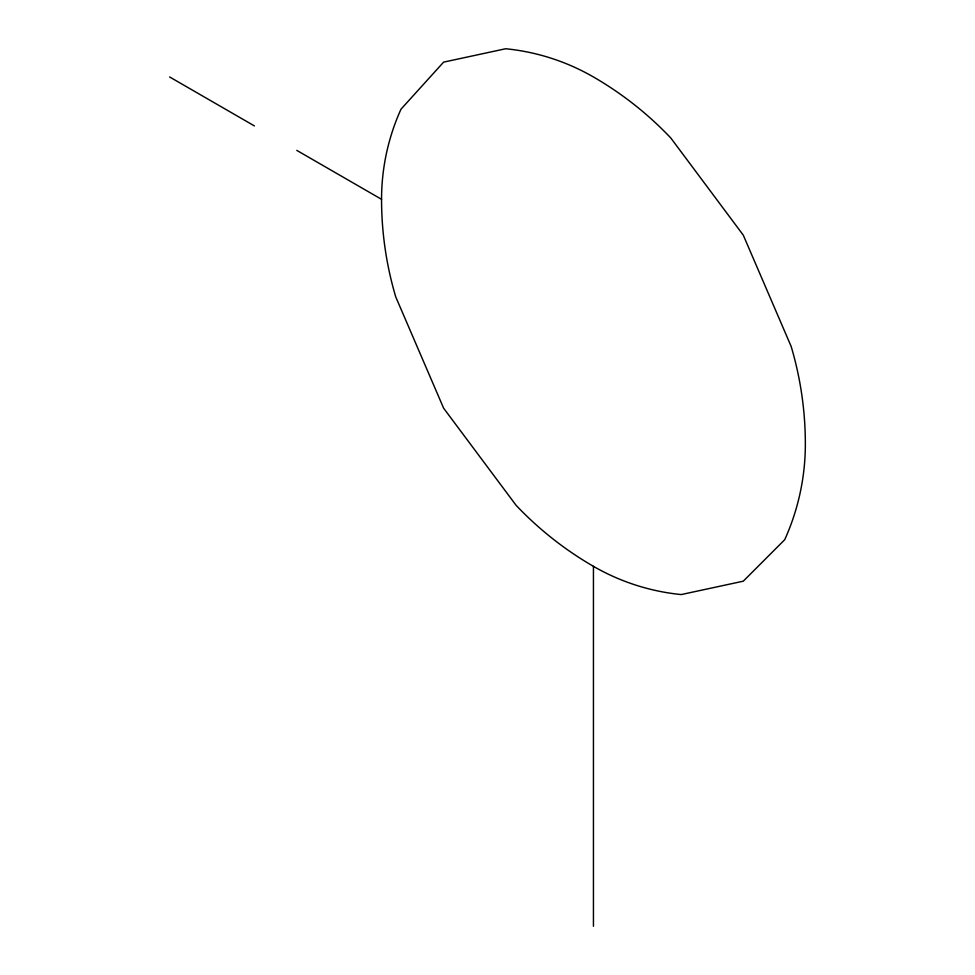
<?xml version="1.0" encoding="UTF-8"?>
<svg xmlns="http://www.w3.org/2000/svg" width="975" height="975" viewBox="0 0 975 975"><rect width="100%" height="100%" fill="white"/><g stroke="black" fill="none" stroke-linecap="round" stroke-linejoin="round"><path stroke-width="1.46" d="M169.65 76.976L254.414 125.921M296.79 150.382L381.554 199.314A342.444 342.444 0 0 0 395.74 296.875L443.613 408.172L516.067 505.282A342.444 342.444 0 0 0 593.446 566.341A218.656 218.656 0 0 0 681.22 594.567L743.291 581.185L784.717 539.699A232.172 232.172 0 0 0 805.35 444.003A342.444 342.444 0 0 0 791.164 346.454L743.291 235.158L670.837 138.036A342.444 342.444 0 0 0 593.446 76.976A218.656 218.656 0 0 0 505.684 48.75L443.613 62.132L400.993 109.188A218.656 218.656 0 0 0 381.554 199.314M593.446 566.341L593.446 926.25"/></g></svg>
